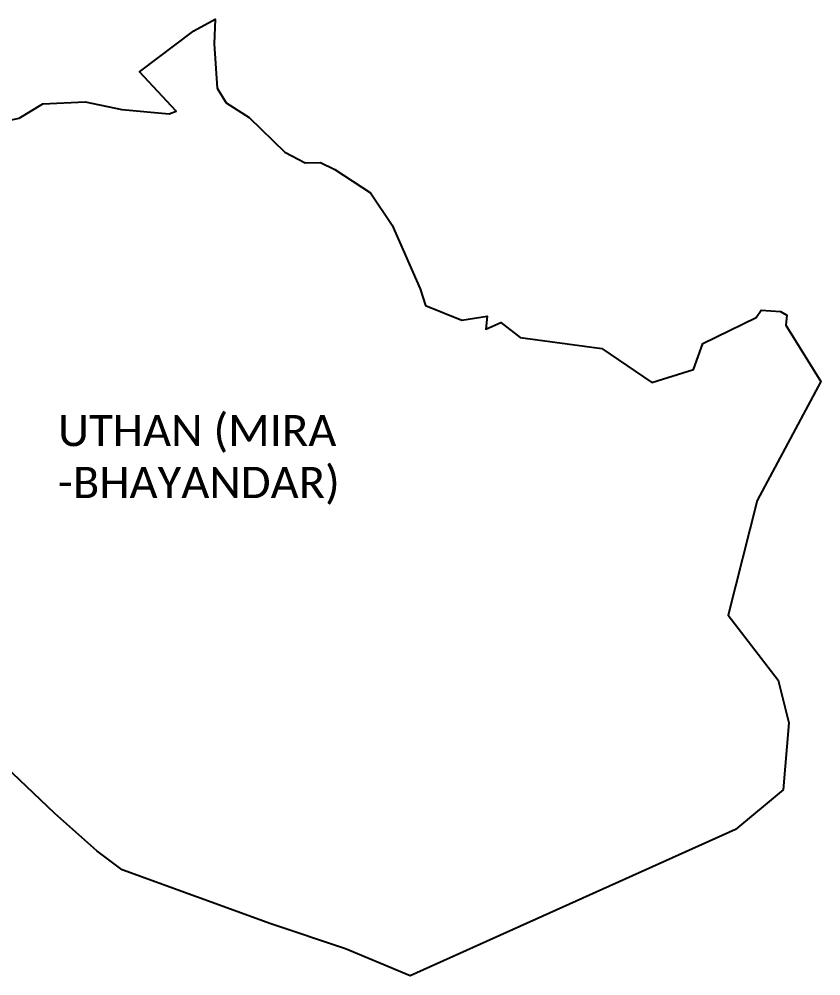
# Model space of a CAD drawing. Header units: metres. Extents: x 266371 to 272991, y 2129469 to 2134400.
# Drawn here: x 269681 to 272991, y 2129469 to 2133422 of the extents above; entities that cross this region are included whole.
import ezdxf

# ---------------------------------------------------------------- set-up
doc = ezdxf.new("R2010")
doc.units = ezdxf.units.M
doc.layers.add('village', color=3, linetype='Continuous')
doc.layers.add('VILLAGE NAME', color=250, linetype='Continuous')

msp = doc.modelspace()

# ---------------------------------------------------------------- linework, layer by layer
at = {"layer": 'village', "color": 3, "true_color": 0x00ff00}
msp.add_polyline3d([(269555.9, 2132987.3, 0), (269681.3, 2133012.7, 0), (269778, 2133073, 0), (269953, 2133080.3, 0), (270104.6, 2133049.4, 0), (270300.8, 2133030.5, 0), (270328.8, 2133042.6, 0), (270178.3, 2133205.3, 0), (270402.5, 2133374.5, 0), (270490.6, 2133422.5, 0), (270486.6, 2133320.2, 0), (270497.8, 2133137.6, 0), (270535.4, 2133076.7, 0), (270631.1, 2133015.8, 0), (270778.4, 2132872.5, 0), (270862.4, 2132828.7, 0), (270925.1, 2132830.3, 0), (270984.1, 2132801.1, 0), (271130.9, 2132704.7, 0), (271221, 2132571.4, 0), (271336.8, 2132307.7, 0), (271358.2, 2132238.7, 0), (271508.3, 2132178.7, 0), (271613.4, 2132194.8, 0), (271608.2, 2132141.7, 0), (271670.3, 2132168.6, 0), (271749.2, 2132106.9, 0), (272087, 2132061.6, 0), (272292.8, 2131920.6, 0), (272465.4, 2131974.9, 0), (272503, 2132081.8, 0), (272724.4, 2132189.9, 0), (272744.5, 2132220.5, 0), (272824.6, 2132214.3, 0), (272851.1, 2132198.6, 0), (272846.5, 2132158.6, 0), (272991, 2131925.6, 0), (272728.4, 2131434, 0), (272608.7, 2130959.3, 0), (272815.2, 2130690.9, 0), (272859, 2130515.5, 0), (272834.9, 2130238.4, 0), (272639, 2130073.7, 0), (271294.9, 2129469.3, 0), (271028.5, 2129581.4, 0), (270720.5, 2129684.1, 0), (270105.5, 2129907.5, 0), (270001.7, 2129986.5, 0), (269828.7, 2130140, 0), (269420.3, 2130527.4, 0)], dxfattribs=at)

# ---------------------------------------------------------------- texts
at = {"layer": 'VILLAGE NAME', "insert": (269841.1, 2131786.7), "char_height": 128.647, "attachment_point": 1}
msp.add_mtext_dynamic_manual_height_columns('{\\fCalibri|b0|i0|c0|p34;UTHAN (MIRA -BHAYANDAR)}', width=1449.11, gutter_width=643.2, heights=[0], dxfattribs=at)

doc.saveas('drawing.dxf')
